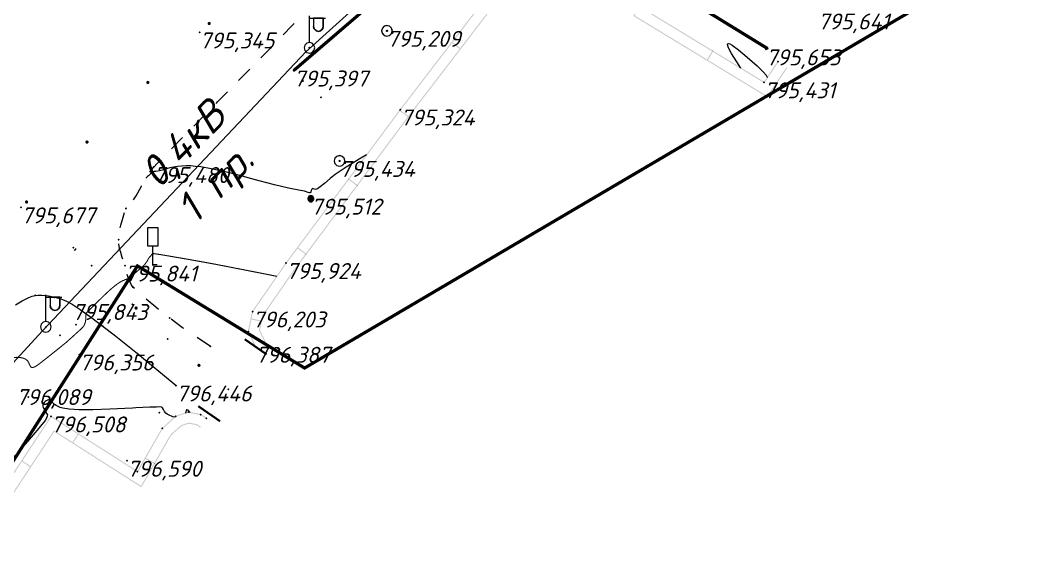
# Model space of a CAD drawing. Header units: metres. Extents: x 629572 to 645168, y 4785785 to 4790166.
# Drawn here: x 633729 to 633824.3, y 4787942.5 to 4787992.9 of the extents above; entities that cross this region are included whole.
import ezdxf

# ---------------------------------------------------------------- set-up
doc = ezdxf.new("R2010")
doc.units = ezdxf.units.M
for name, pattern in [('Сплошная', [0]), ('Сплошная_0_50', [0]), ('Штриховая 1.5-1.5', [3, 1.5, -1.5]), ('Штриховая 8-1', [9, 8, -1])]:
    doc.linetypes.add(name, pattern=pattern)
doc.layers.get('0').update_dxf_attribs({"linetype": 'CONTINUOUS'})
for name, color, linetype in [('Ворота', 7, 'CONTINUOUS'), ('Горизонтали', 7, 'CONTINUOUS'), ('Дороги с покрытием (край_ бровка)', 7, 'CONTINUOUS'), ('Дороги с покрытием (осевая линия)', 7, 'CONTINUOUS'), ('Дороги строящиеся (край_ бровка)', 7, 'CONTINUOUS'), ('Дорожн. знаки (прочие)', 7, 'CONTINUOUS'), ('красная линия', 7, 'CONTINUOUS'), ('Нурсултан', 7, 'CONTINUOUS'), ('Ограды каменные и жб (H более 1м) - по краю', 7, 'CONTINUOUS'), ('Оттяжки для опор', 7, 'CONTINUOUS'), ('Проезжие части улиц и тротуаров (без бортового камня)', 7, 'CONTINUOUS'), ('Столбы железобетонные', 7, 'CONTINUOUS'), ('тест', 7, 'CONTINUOUS'), ('Фонарь электр._ на мет.столб', 7, 'CONTINUOUS')]:
    doc.layers.add(name, color=color, linetype=linetype)
doc.layers.add('ЛЭП в.напряж.', color=10, linetype='SIL_KAB_VYSVOLT', lineweight=13)
doc.layers.add('ЛЭП н.напряж.', color=10, linetype='SIL_KAB_NIZVOLT', lineweight=13)
doc.styles.add('ISOCPEUR', font='isocpeui.ttf')
doc.styles.get("Standard").update_dxf_attribs({"font": 'isocpeui.ttf'})
doc.linetypes.add('SIL_KAB_NIZVOLT', pattern='A,1,["<",Standard,S=1.6,R=0,X=-1,Y=-0.8],6,0,1,[">",Standard,S=1.6,R=0,X=-0.8,Y=-0.8],-2,8,-2', length=20)
doc.linetypes.add('SIL_KAB_VYSVOLT', pattern='A,1.5,["<<",Standard,S=1.6,R=0,X=-1.5,Y=-0.8],5,0,1.5,[">>",Standard,S=1.6,R=0,X=-2.14,Y=-0.8],-2,8,-2', length=20)

# ---------------------------------------------------------------- blocks, each defined once
blk = doc.blocks.new('15 - 206.3.а знаки дорожн прочие')
at = {"color": 7, "linetype": 'Continuous', "lineweight": 0, "true_color": 0xffffff, "flags": 128}
blk.add_lwpolyline([(0.5, 3.5), (-0.5, 3.5), (-0.5, 1.8), (0, 1.8), (0.5, 1.8), (0.5, 3.5)], close=True, dxfattribs=at)
at = {"color": 7, "linetype": 'Continuous', "lineweight": 0, "flags": 128}
blk.add_lwpolyline([(0.4, 0), (0, 0), (0, 1.8)], dxfattribs=at)
at = {"color": 7, "style": 'ISOCPEUR', "flags": 1}
for tag in ['X', 'Отметка', 'Имя объекта CREDO-III', 'Код объекта CREDO-III', 'Номер', 'Примечание', 'Y']:
    blk.add_attdef(tag, (0, 0), '', height=2.5, dxfattribs=at)
blk = doc.blocks.new('34 - 110.1.1 фонарь на  метал.столб')
at = {"color": 7, "linetype": 'Continuous', "lineweight": 0, "flags": 128}
for points in [[(0, 0.5), (0, 3)], [(0, 2.8), (1.5, 2.8)], [(0.4, 2.8), (0.4, 2)], [(1.3, 2), (1.266, 1.828), (1.168, 1.682), (1.022, 1.584), (0.85, 1.55), (0.678, 1.584), (0.532, 1.682), (0.434, 1.828), (0.4, 2)], [(1.3, 2.8), (1.3, 2)]]:
    blk.add_lwpolyline(points, dxfattribs=at)
at = {"color": 7, "linetype": 'Continuous', "lineweight": 0, "true_color": 0xffffff, "flags": 128}
blk.add_lwpolyline([(1.3, 2.8), (0.4, 2.8), (0.4, 2), (0.46, 1.775), (0.625, 1.61), (0.85, 1.55), (1.075, 1.61), (1.24, 1.775), (1.3, 2), (1.3, 2.8)], close=True, dxfattribs=at)
at = {"color": 7, "linetype": 'Continuous', "lineweight": 0, "flags": 128}
blk.add_lwpolyline([(0, 0.5), (-0.25, 0.433), (-0.433, 0.25), (-0.5, 0), (-0.433, -0.25), (-0.25, -0.433), (0, -0.5), (0.25, -0.433), (0.433, -0.25), (0.5, 0), (0.433, 0.25), (0.25, 0.433), (0, 0.5)], close=True, dxfattribs=at)
at = {"color": 7, "style": 'ISOCPEUR', "flags": 1}
for tag in ['X', 'Отметка', 'Имя объекта CREDO-III', 'Код объекта CREDO-III', 'Y']:
    blk.add_attdef(tag, (0, 0), '', height=2.5, dxfattribs=at)
blk = doc.blocks.new('26 - 108.1.1 опоры  жб d-1.0')
blk.add_hatch(color=7).paths.add_polyline_path([(0, 0.05), (-0.05, 0), (0, -0.05), (0.05, 0)])
at = {"color": 7, "linetype": 'Continuous', "lineweight": 0, "const_width": 0.1, "flags": 128}
blk.add_lwpolyline([(0, 0.5), (0.191, 0.462), (0.354, 0.354), (0.462, 0.191), (0.5, 0), (0.462, -0.191), (0.354, -0.354), (0.191, -0.462), (0, -0.5), (-0.191, -0.462), (-0.354, -0.354), (-0.462, -0.191), (-0.5, 0), (-0.462, 0.191), (-0.354, 0.354), (-0.191, 0.462), (0, 0.5)], close=True, dxfattribs=at)
at = {"color": 7, "linetype": 'Continuous', "lineweight": 0, "true_color": 0xffffff, "flags": 128}
blk.add_lwpolyline([(0, 0.5), (-0.25, 0.433), (-0.433, 0.25), (-0.5, 0), (-0.433, -0.25), (-0.25, -0.433), (0, -0.5), (0.25, -0.433), (0.433, -0.25), (0.5, 0), (0.433, 0.25), (0.25, 0.433), (0, 0.5)], close=True, dxfattribs=at)
at = {"color": 7, "linetype": 'Continuous', "lineweight": 0, "flags": 128}
for points in [[(0, 0.05), (-0.05, 0), (0, -0.05), (0.05, 0), (0, 0.05)], [(0, 0.05), (0.043, 0.025), (0.043, -0.025), (0, -0.05), (-0.043, -0.025), (-0.043, 0.025), (0, 0.05)]]:
    blk.add_lwpolyline(points, close=True, dxfattribs=at)
at = {"color": 7, "style": 'ISOCPEUR', "flags": 1}
for tag in ['X', 'Высота', 'Отметка(высота) верхнего провода', 'Отметка(высота) нижнего провода', 'Отметка', 'Имя объекта CREDO-III', 'Код объекта CREDO-III', 'Номер', 'Y']:
    blk.add_attdef(tag, (0, 0), '', height=2.5, dxfattribs=at)
blk = doc.blocks.new('20 - 106.1.1 столбы дерев d-0.6')
at = {"true_color": 0xffffff}
blk.add_hatch(color=7, dxfattribs=at).paths.add_polyline_path([(0.295, 0.052), (0.193, 0.23), (0, 0.3), (0, 0.3), (-0.193, 0.23), (-0.295, 0.052), (-0.26, -0.15), (-0.103, -0.282), (0.103, -0.282), (0.26, -0.15)])
at = {"color": 7, "linetype": 'Continuous', "lineweight": 0, "const_width": 0.06, "flags": 128}
blk.add_lwpolyline([(0, 0.3), (0.139, 0.266), (0.247, 0.17), (0.298, 0.036), (0.281, -0.106), (0.199, -0.225), (0.072, -0.291), (-0.072, -0.291), (-0.199, -0.225), (-0.281, -0.106), (-0.298, 0.036), (-0.247, 0.17), (-0.139, 0.266), (0, 0.3)], close=True, dxfattribs=at)
at = {"color": 7, "linetype": 'Continuous', "lineweight": 0, "true_color": 0xffffff, "flags": 128}
blk.add_lwpolyline([(0, 0.3), (-0.193, 0.23), (-0.295, 0.052), (-0.26, -0.15), (-0.103, -0.282), (0.103, -0.282), (0.26, -0.15), (0.295, 0.052), (0.193, 0.23), (0, 0.3)], close=True, dxfattribs=at)
at = {"color": 7, "style": 'ISOCPEUR', "flags": 1}
for tag in ['X', 'Высота', 'Отметка', 'Имя объекта CREDO-III', 'Код объекта CREDO-III', 'Номер', 'Y']:
    blk.add_attdef(tag, (0, 0), '', height=2.5, dxfattribs=at)
blk = doc.blocks.new('736 - 474 Ворота')
at = {"color": 7, "linetype": 'Continuous', "lineweight": 0, "const_width": 0.2, "flags": 128}
blk.add_lwpolyline([(0, 1.25), (0, -1.25)], dxfattribs=at)

msp = doc.modelspace()

# ---------------------------------------------------------------- hatches: boundary and pattern name
at = {"layer": 'Дороги с покрытием (осевая линия)'}
for points in [[(633746.676, 4787992.697), (633746.675, 4787992.692), (633746.631, 4787992.58), (633746.628, 4787992.571), (633746.626, 4787992.566), (633746.629, 4787992.562), (633746.65, 4787992.525), (633746.695, 4787992.45), (633746.697, 4787992.446), (633746.699, 4787992.445), (633746.702, 4787992.445), (633746.723, 4787992.445), (633746.768, 4787992.446), (633746.702, 4787992.445), (633746.831, 4787992.426), (633746.839, 4787992.429), (633746.832, 4787992.436), (633746.839, 4787992.429), (633746.934, 4787992.518), (633746.937, 4787992.526), (633746.928, 4787992.631), (633746.926, 4787992.656), (633746.916, 4787992.655), (633746.916, 4787992.655), (633746.926, 4787992.656), (633746.926, 4787992.659), (633746.926, 4787992.661), (633746.922, 4787992.664), (633746.874, 4787992.686), (633746.862, 4787992.692), (633746.922, 4787992.664), (633746.814, 4787992.736), (633746.81, 4787992.739), (633746.805, 4787992.737), (633746.808, 4787992.728), (633746.808, 4787992.728), (633746.805, 4787992.737), (633746.681, 4787992.698), (633746.684, 4787992.688), (633746.684, 4787992.688), (633746.681, 4787992.698)], [(633740.909, 4787987.149), (633740.907, 4787987.144), (633740.866, 4787987.031), (633740.863, 4787987.022), (633740.861, 4787987.017), (633740.864, 4787987.013), (633740.886, 4787986.977), (633740.931, 4787986.902), (633740.936, 4787986.905), (633740.933, 4787986.903), (633740.931, 4787986.902), (633740.934, 4787986.898), (633740.936, 4787986.898), (633740.939, 4787986.897), (633740.94, 4787986.907), (633740.94, 4787986.907), (633740.939, 4787986.897), (633740.96, 4787986.898), (633740.981, 4787986.898), (633740.939, 4787986.897), (633741.068, 4787986.881), (633741.073, 4787986.88), (633741.076, 4787986.884), (633741.169, 4787986.975), (633741.172, 4787986.983), (633741.162, 4787987.087), (633741.159, 4787987.112), (633741.159, 4787987.115), (633741.159, 4787987.117), (633741.155, 4787987.12), (633741.154, 4787987.118), (633741.149, 4787987.111), (633741.149, 4787987.111), (633741.155, 4787987.12), (633741.046, 4787987.19), (633741.04, 4787987.182), (633741.043, 4787987.186), (633741.046, 4787987.19), (633741.037, 4787987.192), (633741.029, 4787987.187), (633740.978, 4787987.161), (633740.978, 4787987.161), (633741.037, 4787987.192), (633740.914, 4787987.15), (633740.917, 4787987.141), (633740.917, 4787987.141), (633740.914, 4787987.15)], [(633735.196, 4787981.548), (633735.194, 4787981.543), (633735.203, 4787981.54), (633735.203, 4787981.54), (633735.194, 4787981.543), (633735.153, 4787981.43), (633735.15, 4787981.42), (633735.149, 4787981.416), (633735.151, 4787981.412), (633735.173, 4787981.376), (633735.219, 4787981.301), (633735.222, 4787981.297), (633735.224, 4787981.297), (633735.227, 4787981.296), (633735.228, 4787981.306), (633735.228, 4787981.306), (633735.227, 4787981.296), (633735.356, 4787981.281), (633735.361, 4787981.28), (633735.364, 4787981.284), (633735.357, 4787981.291), (633735.364, 4787981.284), (633735.457, 4787981.375), (633735.46, 4787981.383), (633735.45, 4787981.382), (633735.46, 4787981.383), (633735.449, 4787981.488), (633735.446, 4787981.513), (633735.446, 4787981.516), (633735.446, 4787981.517), (633735.442, 4787981.52), (633735.332, 4787981.59), (633735.328, 4787981.593), (633735.323, 4787981.591), (633735.315, 4787981.587), (633735.265, 4787981.561), (633735.265, 4787981.561), (633735.323, 4787981.591), (633735.2, 4787981.549)], [(633729.514, 4787975.914), (633729.513, 4787975.909), (633729.473, 4787975.795), (633729.47, 4787975.786), (633729.471, 4787975.778), (633729.475, 4787975.78), (633729.479, 4787975.783), (633729.471, 4787975.778), (633729.493, 4787975.742), (633729.54, 4787975.667), (633729.548, 4787975.673), (633729.542, 4787975.668), (633729.54, 4787975.667), (633729.543, 4787975.663), (633729.544, 4787975.663), (633729.547, 4787975.663), (633729.677, 4787975.648), (633729.682, 4787975.648), (633729.685, 4787975.651), (633729.777, 4787975.743), (633729.77, 4787975.75), (633729.78, 4787975.751), (633729.768, 4787975.856), (633729.765, 4787975.881), (633729.755, 4787975.88), (633729.755, 4787975.88), (633729.765, 4787975.881), (633729.765, 4787975.884), (633729.765, 4787975.885), (633729.761, 4787975.888), (633729.65, 4787975.957), (633729.645, 4787975.949), (633729.645, 4787975.949), (633729.647, 4787975.953), (633729.65, 4787975.957), (633729.642, 4787975.958), (633729.519, 4787975.915), (633729.522, 4787975.906), (633729.522, 4787975.906), (633729.519, 4787975.915)], [(633734.27, 4787971.491), (633734.264, 4787971.484), (633734.264, 4787971.484), (633734.264, 4787971.484), (633734.264, 4787971.484), (633734.071, 4787971.288), (633734.064, 4787971.281), (633734.057, 4787971.274), (633734.103, 4787971.229), (633734.11, 4787971.236), (633734.103, 4787971.229), (633734.106, 4787971.225), (633734.111, 4787971.226), (633734.215, 4787971.238), (633734.24, 4787971.241), (633734.239, 4787971.251), (633734.24, 4787971.241), (633734.243, 4787971.242), (633734.245, 4787971.242), (633734.248, 4787971.246), (633734.246, 4787971.247), (633734.244, 4787971.248), (633734.248, 4787971.246), (633734.316, 4787971.357), (633734.311, 4787971.36), (633734.311, 4787971.36), (633734.316, 4787971.357), (633734.319, 4787971.361), (633734.317, 4787971.365), (633734.273, 4787971.488), (633734.272, 4787971.492)], [(633740.033, 4787965.936), (633740.032, 4787965.941), (633740.027, 4787965.942), (633739.913, 4787965.981), (633739.904, 4787965.984), (633739.895, 4787965.983), (633739.898, 4787965.979), (633739.901, 4787965.975), (633739.895, 4787965.983), (633739.859, 4787965.961), (633739.786, 4787965.913), (633739.781, 4787965.911), (633739.781, 4787965.909), (633739.781, 4787965.906), (633739.767, 4787965.777), (633739.767, 4787965.772), (633739.77, 4787965.768), (633739.863, 4787965.677), (633739.866, 4787965.674), (633739.871, 4787965.674), (633739.87, 4787965.684), (633739.871, 4787965.674), (633739.975, 4787965.687), (633740, 4787965.69), (633739.999, 4787965.7), (633740, 4787965.69), (633740.003, 4787965.69), (633740.005, 4787965.69), (633740.008, 4787965.694), (633740.028, 4787965.743), (633740.033, 4787965.755), (633740.008, 4787965.694), (633740.076, 4787965.805), (633740.068, 4787965.81), (633740.071, 4787965.808), (633740.076, 4787965.805), (633740.077, 4787965.814), (633740.033, 4787965.936), (633740.024, 4787965.933)], [(633745.93, 4787960.563), (633745.928, 4787960.567), (633745.924, 4787960.568), (633745.921, 4787960.558), (633745.924, 4787960.568), (633745.806, 4787960.597), (633745.797, 4787960.599), (633745.795, 4787960.589), (633745.797, 4787960.599), (633745.792, 4787960.6), (633745.789, 4787960.597), (633745.792, 4787960.593), (633745.795, 4787960.589), (633745.789, 4787960.597), (633745.755, 4787960.571), (633745.686, 4787960.517), (633745.692, 4787960.509), (633745.687, 4787960.516), (633745.686, 4787960.517), (633745.682, 4787960.514), (633745.682, 4787960.513), (633745.682, 4787960.509), (633745.68, 4787960.379), (633745.69, 4787960.379), (633745.68, 4787960.379), (633745.68, 4787960.374), (633745.684, 4787960.371), (633745.785, 4787960.289), (633745.788, 4787960.286), (633745.793, 4787960.287), (633745.896, 4787960.309), (633745.92, 4787960.314), (633745.923, 4787960.315), (633745.925, 4787960.315), (633745.927, 4787960.319), (633745.943, 4787960.37), (633745.947, 4787960.382), (633745.927, 4787960.319), (633745.985, 4787960.436), (633745.987, 4787960.44), (633745.985, 4787960.445), (633745.98, 4787960.452), (633745.949, 4787960.499), (633745.985, 4787960.445)]]:
    msp.add_hatch(color=7, dxfattribs=at).paths.add_polyline_path(points)
at = {"layer": 'Ограды каменные и жб (H более 1м) - по краю'}
for points in [[(633773.133, 4787995.505), (633771.396, 4787993.238), (633769.553, 4787990.834), (633769.593, 4787990.803), (633769.553, 4787990.834), (633769.523, 4787990.794), (633769.562, 4787990.764), (633770.356, 4787990.155), (633770.387, 4787990.195), (633770.356, 4787990.155), (633770.396, 4787990.125), (633770.426, 4787990.165), (633772.269, 4787992.569), (633774.006, 4787994.836), (633775.293, 4787996.514), (633775.213, 4787996.575), (633773.927, 4787994.897), (633772.189, 4787992.63), (633770.377, 4787990.265), (633769.663, 4787990.813), (633771.475, 4787993.177), (633773.212, 4787995.444), (633774.499, 4787997.123), (633774.419, 4787997.184)], [(633792.274, 4787991.145), (633789.833, 4787992.628), (633787.244, 4787994.201), (633787.202, 4787994.227), (633787.176, 4787994.185), (633787.219, 4787994.159), (633787.176, 4787994.185), (633786.656, 4787993.33), (633786.631, 4787993.287), (633786.673, 4787993.261), (633786.699, 4787993.304), (633786.673, 4787993.261), (633789.262, 4787991.688), (633791.702, 4787990.205), (633793.51, 4787989.107), (633793.562, 4787989.192), (633791.754, 4787990.291), (633789.314, 4787991.774), (633786.768, 4787993.321), (633787.235, 4787994.09), (633789.781, 4787992.543), (633792.222, 4787991.06), (633794.029, 4787989.961), (633794.081, 4787990.047)], [(633764.767, 4787984.423), (633764.793, 4787984.458), (633764.792, 4787984.459), (633764.793, 4787984.458), (633764.793, 4787984.458), (633766.578, 4787986.788), (633768.316, 4787989.055), (633769.602, 4787990.733), (633769.523, 4787990.794), (633768.236, 4787989.115), (633766.499, 4787986.849), (633764.713, 4787984.518), (633764.713, 4787984.518), (633764.713, 4787984.518), (633764.657, 4787984.443), (633764.697, 4787984.413), (633764.667, 4787984.373), (633765.47, 4787983.776), (633765.51, 4787983.746), (633765.54, 4787983.786), (633765.591, 4787983.855), (633765.589, 4787983.857), (633765.582, 4787983.862), (633765.511, 4787983.915), (633765.489, 4787983.886)], [(633769.03, 4787988.507), (633767.293, 4787986.24), (633765.511, 4787983.915), (633765.588, 4787983.857), (633765.591, 4787983.855), (633765.591, 4787983.855), (633767.372, 4787986.179), (633769.109, 4787988.446), (633770.396, 4787990.125), (633770.317, 4787990.186)], [(633796.661, 4787988.362), (633798.899, 4787987.002), (633798.94, 4787986.977), (633798.966, 4787987.017), (633799.099, 4787987.213), (633800.279, 4787988.968), (633800.197, 4787989.024), (633799.016, 4787987.269), (633798.91, 4787987.113), (633796.712, 4787988.448), (633794.124, 4787990.021), (633794.098, 4787989.978), (633794.055, 4787990.004), (633793.536, 4787989.15), (633793.51, 4787989.107), (633793.553, 4787989.081), (633793.579, 4787989.124), (633793.553, 4787989.081), (633796.141, 4787987.508), (633798.38, 4787986.148), (633799.236, 4787985.627), (633799.796, 4787986.459), (633799.928, 4787986.655), (633801.109, 4787988.41), (633801.026, 4787988.466), (633799.845, 4787986.711), (633799.713, 4787986.515), (633799.207, 4787985.762), (633798.432, 4787986.233), (633796.193, 4787987.593), (633793.647, 4787989.14), (633794.115, 4787989.909)], [(633794.055, 4787990.004), (633794.098, 4787989.978), (633794.124, 4787990.021), (633794.081, 4787990.047)], [(633763.364, 4787982.706), (633761.659, 4787980.415), (633759.851, 4787977.985), (633759.891, 4787977.956), (633759.861, 4787977.915), (633760.663, 4787977.318), (633760.693, 4787977.358), (633760.733, 4787977.329), (633762.542, 4787979.758), (633764.247, 4787982.049), (633765.51, 4787983.746), (633765.43, 4787983.806), (633764.167, 4787982.109), (633762.461, 4787979.818), (633760.683, 4787977.428), (633759.961, 4787977.966), (633761.74, 4787980.355), (633763.445, 4787982.646), (633764.708, 4787984.343), (633764.627, 4787984.403)], [(633764.657, 4787984.443), (633764.627, 4787984.403), (633764.667, 4787984.373), (633764.697, 4787984.413)], [(633758.558, 4787976.249), (633756.853, 4787973.958), (633755.044, 4787971.528), (633755.015, 4787971.488), (633755.055, 4787971.458), (633755.084, 4787971.498), (633755.055, 4787971.458), (633755.857, 4787970.861), (633755.887, 4787970.901), (633755.927, 4787970.871), (633757.735, 4787973.301), (633759.44, 4787975.592), (633760.703, 4787977.288), (633760.623, 4787977.348), (633759.36, 4787975.652), (633757.655, 4787973.36), (633755.876, 4787970.971), (633755.154, 4787971.508), (633756.933, 4787973.898), (633758.638, 4787976.189), (633759.901, 4787977.886), (633759.821, 4787977.945)], [(633759.861, 4787977.915), (633759.891, 4787977.956), (633759.851, 4787977.985), (633759.821, 4787977.945)], [(633760.663, 4787977.318), (633760.703, 4787977.288), (633760.733, 4787977.329), (633760.693, 4787977.358)], [(633750.886, 4787965.493), (633750.886, 4787965.493), (633750.907, 4787965.484), (633750.908, 4787965.484), (633752.218, 4787967.377), (633753.843, 4787969.725), (633754.056, 4787970.032), (633755.095, 4787971.428), (633755.015, 4787971.488), (633753.975, 4787970.091), (633753.974, 4787970.09), (633753.974, 4787970.089), (633753.761, 4787969.782), (633752.136, 4787967.434), (633750.82, 4787965.532), (633750.814, 4787965.524), (633750.812, 4787965.514), (633750.664, 4787964.813), (633750.654, 4787964.764), (633750.703, 4787964.754), (633751.681, 4787964.547), (633751.73, 4787964.537), (633751.74, 4787964.586), (633751.691, 4787964.596), (633751.74, 4787964.586), (633751.845, 4787965.08), (633753.04, 4787966.808), (633754.666, 4787969.156), (633754.868, 4787969.449), (633755.897, 4787970.831), (633755.817, 4787970.891), (633754.787, 4787969.507), (633754.583, 4787969.213), (633752.958, 4787966.865), (633751.751, 4787965.121), (633751.653, 4787964.655), (633750.772, 4787964.841), (633750.908, 4787965.484)], [(633755.857, 4787970.861), (633755.897, 4787970.831), (633755.927, 4787970.871), (633755.887, 4787970.901)], [(633750.83, 4787962.737), (633751.107, 4787962.162), (633751.127, 4787962.172), (633751.197, 4787962.206), (633750.92, 4787962.78), (633750.514, 4787963.621), (633750.751, 4787964.743), (633750.654, 4787964.764), (633750.413, 4787963.625), (633750.41, 4787963.609), (633750.417, 4787963.593)], [(633751.533, 4787963.745), (633751.515, 4787963.743), (633751.532, 4787963.745), (633751.563, 4787963.748), (633751.73, 4787964.537), (633751.632, 4787964.557), (633751.458, 4787963.736), (633751.731, 4787963.171), (633752.008, 4787962.597), (633752.028, 4787962.606), (633752.098, 4787962.64), (633751.821, 4787963.214), (633751.563, 4787963.748)], [(633730.8, 4787954.019), (633729.136, 4787951.488), (633729.109, 4787951.446), (633729.151, 4787951.419), (633729.178, 4787951.46), (633729.151, 4787951.419), (633729.986, 4787950.869), (633730.028, 4787950.842), (633730.055, 4787950.884), (633731.72, 4787953.414), (633732.233, 4787954.196), (633733.889, 4787953.139), (633733.943, 4787953.223), (633732.204, 4787954.333), (633731.636, 4787953.469), (633729.999, 4787950.98), (633729.247, 4787951.475), (633730.884, 4787953.964), (633731.94, 4787955.569), (633732.644, 4787955.12), (633734.427, 4787953.982), (633734.481, 4787954.066), (633732.698, 4787955.204), (633731.952, 4787955.68), (633731.91, 4787955.707), (633731.883, 4787955.665)], [(633742.329, 4787954.323), (633742.421, 4787954.483), (633742.416, 4787954.487), (633742.414, 4787954.489), (633742.382, 4787954.515), (633742.416, 4787954.488), (633742.421, 4787954.483), (633742.421, 4787954.483), (633743.678, 4787955.615), (633744.574, 4787955.909), (633744.828, 4787955.992), (633744.828, 4787956.003), (633744.828, 4787955.993), (633744.828, 4787955.992), (633745.973, 4787955.765), (633745.992, 4787955.812), (633745.973, 4787955.766), (633745.973, 4787955.765), (633746.501, 4787955.414), (633746.557, 4787955.498), (633746.02, 4787955.854), (633746.011, 4787955.859), (633746.002, 4787955.861), (633744.835, 4787956.093), (633744.822, 4787956.096), (633744.809, 4787956.092), (633744.542, 4787956.004), (633743.636, 4787955.707), (633743.626, 4787955.703), (633743.619, 4787955.696), (633742.349, 4787954.552), (633742.343, 4787954.547), (633742.339, 4787954.54), (633742.243, 4787954.372), (633740.734, 4787951.746), (633740.71, 4787951.702), (633740.753, 4787951.677), (633741.62, 4787951.179), (633741.645, 4787951.223), (633741.688, 4787951.198), (633743.196, 4787953.825), (633743.209, 4787953.847), (633743.208, 4787953.848), (633743.145, 4787953.899), (633743.13, 4787953.911), (633743.11, 4787953.875), (633741.627, 4787951.291), (633740.846, 4787951.739)], [(633743.199, 4787953.855), (633743.204, 4787953.851), (633743.209, 4787953.847), (633744.19, 4787954.73), (633744.163, 4787954.777), (633744.178, 4787954.751), (633744.19, 4787954.73), (633744.886, 4787954.959), (633744.891, 4787954.96), (633745.584, 4787954.823), (633745.607, 4787954.877), (633745.607, 4787954.877), (633745.596, 4787954.852), (633745.584, 4787954.823), (633745.949, 4787954.581), (633746.004, 4787954.664), (633745.623, 4787954.917), (633745.615, 4787954.897), (633745.611, 4787954.888), (633745.613, 4787954.893), (633745.623, 4787954.917), (633744.884, 4787955.064), (633744.885, 4787955.057), (633744.889, 4787954.987), (633744.89, 4787954.977), (633744.89, 4787954.971), (633744.885, 4787955.054), (633744.884, 4787955.064), (633744.854, 4787955.054), (633744.139, 4787954.819), (633744.152, 4787954.796), (633744.16, 4787954.783), (633744.16, 4787954.783), (633744.154, 4787954.793), (633744.139, 4787954.819), (633743.13, 4787953.911), (633743.133, 4787953.909)], [(633739.484, 4787950.873), (633737.077, 4787952.41), (633734.523, 4787954.039), (633734.496, 4787953.997), (633734.523, 4787954.039), (633734.481, 4787954.066), (633734.454, 4787954.024), (633733.916, 4787953.181), (633733.889, 4787953.139), (633733.931, 4787953.112), (633733.958, 4787953.154), (633733.931, 4787953.112), (633736.485, 4787951.483), (633738.892, 4787949.946), (633739.485, 4787949.568), (633740.413, 4787948.976), (633740.961, 4787949.93), (633741.664, 4787951.155), (633741.577, 4787951.204), (633740.874, 4787949.98), (633740.378, 4787949.117), (633739.539, 4787949.652), (633738.946, 4787950.031), (633736.539, 4787951.567), (633734.027, 4787953.169), (633734.512, 4787953.928), (633737.023, 4787952.326), (633739.43, 4787950.789), (633740.023, 4787950.411), (633740.067, 4787950.383), (633740.093, 4787950.428), (633740.796, 4787951.652), (633740.71, 4787951.702), (633740.033, 4787950.523)], [(633727.947, 4787949.679), (633726.378, 4787947.293), (633724.713, 4787944.762), (633724.755, 4787944.734), (633724.728, 4787944.693), (633725.563, 4787944.143), (633725.605, 4787944.116), (633725.633, 4787944.157), (633727.297, 4787946.688), (633728.866, 4787949.075), (633730.028, 4787950.842), (633729.944, 4787950.897), (633728.782, 4787949.129), (633727.213, 4787946.743), (633725.576, 4787944.254), (633724.824, 4787944.749), (633726.461, 4787947.238), (633728.03, 4787949.624), (633729.192, 4787951.391), (633729.109, 4787951.446)], [(633741.62, 4787951.179), (633741.664, 4787951.155), (633741.688, 4787951.198), (633741.645, 4787951.223)]]:
    msp.add_hatch(color=7, dxfattribs=at).paths.add_polyline_path(points)

# ---------------------------------------------------------------- linework, layer by layer
at = {"layer": 'Горизонтали', "color": 34, "linetype": 'Сплошная', "lineweight": 0, "true_color": 0xa55200, "flags": 128}
for points, elevation in [([(633796.752, 4787988.366), (633796.365, 4787988.965), (633795.864, 4787989.766), (633795.576, 4787990.304), (633795.503, 4787990.49), (633795.478, 4787990.619), (633795.503, 4787990.69), (633795.576, 4787990.703), (633795.714, 4787990.653), (633795.916, 4787990.535), (633796.509, 4787990.102), (633797.342, 4787989.41), (633798.263, 4787988.587), (633798.85, 4787988.017), (633799.109, 4787987.72), (633799.191, 4787987.589), (633799.219, 4787987.532), (633799.221, 4787987.529), (633799.232, 4787987.507), (633799.233, 4787987.504), (633799.234, 4787987.503)], 795.5), ([(633761.581, 4787980.226), (633761.041, 4787979.91), (633759.642, 4787979.062), (633759.087, 4787978.698), (633758.619, 4787978.367), (633758.156, 4787978.008), (633757.615, 4787977.551), (633757.211, 4787977.212), (633756.976, 4787977.049), (633756.863, 4787977.001), (633756.76, 4787976.982), (633756.667, 4787976.993), (633756.57, 4787977.035), (633756.485, 4787977.057), (633756.438, 4787977.004), (633756.381, 4787976.869), (633756.328, 4787976.739), (633756.284, 4787976.674), (633756.215, 4787976.653), (633756.083, 4787976.697), (633755.736, 4787976.812), (633755.372, 4787976.879), (633754.248, 4787977.092), (633752.921, 4787977.412), (633751.468, 4787977.802), (633749.554, 4787978.316), (633748.149, 4787978.666), (633746.962, 4787978.925), (633745.993, 4787979.091), (633745.508, 4787979.148), (633745.047, 4787979.181), (633744.61, 4787979.19), (633744.195, 4787979.176), (633743.81, 4787979.139), (633743.441, 4787979.078), (633743.087, 4787978.995), (633742.685, 4787978.875), (633742.54, 4787978.83), (633742.126, 4787978.724), (633741.76, 4787978.678), (633741.626, 4787978.664), (633741.452, 4787978.601), (633741.274, 4787978.459), (633741.081, 4787978.267), (633741.003, 4787978.187), (633740.943, 4787978.129), (633740.901, 4787978.091), (633740.874, 4787978.068), (633740.866, 4787978.061), (633740.86, 4787978.056), (633740.856, 4787978.052), (633740.855, 4787978.052), (633740.855, 4787978.051)], 795.5), ([(633743.542, 4787955.56), (633743.381, 4787955.616), (633742.978, 4787955.782), (633742.831, 4787955.866), (633742.717, 4787955.954), (633742.6, 4787956.089), (633742.491, 4787956.283), (633742.392, 4787956.45), (633742.334, 4787956.498), (633742.264, 4787956.527), (633742.071, 4787956.535), (633742.07, 4787956.534), (633741.829, 4787956.527), (633741.821, 4787956.527), (633741.219, 4787956.513), (633739.896, 4787956.445), (633739.586, 4787956.428), (633737.467, 4787956.318), (633735.863, 4787956.269), (633734.577, 4787956.272), (633733.628, 4787956.33), (633733.043, 4787956.426), (633732.799, 4787956.492), (633732.586, 4787956.57), (633732.408, 4787956.659), (633732.257, 4787956.761), (633732.132, 4787956.875), (633732.014, 4787957.022), (633731.885, 4787957.161), (633731.803, 4787957.192), (633731.702, 4787957.194), (633731.59, 4787957.166), (633731.474, 4787957.112), (633731.364, 4787957.035), (633731.272, 4787956.943), (633731.205, 4787956.843), (633731.167, 4787956.742), (633731.16, 4787956.612), (633731.198, 4787956.466), (633731.277, 4787956.304), (633731.418, 4787956.089), (633731.543, 4787955.897), (633731.588, 4787955.78), (633731.576, 4787955.657), (633731.503, 4787955.492), (633731.362, 4787955.269), (633730.795, 4787954.542), (633729.72, 4787953.278), (633727.47, 4787950.707), (633723.941, 4787946.67), (633721.684, 4787944.023), (633720.452, 4787942.51), (633719.431, 4787941.177), (633718.526, 4787939.904), (633717.364, 4787938.167), (633717.116, 4787937.791), (633715.563, 4787935.463), (633714.183, 4787933.433), (633713.007, 4787931.745), (633712.045, 4787930.416), (633711.531, 4787929.738), (633711.076, 4787929.17), (633710.667, 4787928.694), (633710.289, 4787928.295), (633709.935, 4787927.963), (633709.59, 4787927.684), (633709.242, 4787927.449), (633708.873, 4787927.246), (633708.504, 4787927.081), (633708.126, 4787926.947), (633707.748, 4787926.847), (633707.377, 4787926.783), (633707.023, 4787926.756), (633706.689, 4787926.767), (633706.382, 4787926.816), (633706.104, 4787926.901), (633705.899, 4787926.997), (633705.702, 4787927.121), (633705.514, 4787927.274), (633705.334, 4787927.454), (633705.163, 4787927.66), (633705, 4787927.895), (633704.682, 4787928.469), (633704.533, 4787928.791), (633704.439, 4787929.042), (633704.381, 4787929.268), (633704.346, 4787929.526), (633704.322, 4787929.906), (633704.311, 4787930.293), (633704.307, 4787930.603), (633704.305, 4787930.774), (633704.304, 4787930.828), (633704.304, 4787930.836), (633704.304, 4787930.845)], 796.5), ([(633745.004, 4787956.008), (633744.946, 4787956.075), (633744.799, 4787956.225), (633744.7, 4787956.268), (633744.664, 4787956.251), (633744.633, 4787956.207), (633744.585, 4787956.035), (633744.575, 4787955.983), (633744.571, 4787955.966), (633744.571, 4787955.963), (633744.57, 4787955.96)], 796.5)]:
    msp.add_lwpolyline(points, dxfattribs=dict(at, elevation=elevation))
at = {"layer": 'Горизонтали', "color": 34, "linetype": 'Сплошная', "lineweight": 0, "const_width": 0.1, "elevation": 796, "flags": 128}
for points in [[(633753.149, 4787968.809), (633752.193, 4787969.002), (633747.384, 4787969.943), (633744.94, 4787970.386), (633742.485, 4787970.807), (633741.675, 4787970.935), (633741.47, 4787970.948), (633741.433, 4787970.909), (633741.39, 4787970.856), (633741.37, 4787970.829), (633741.321, 4787970.765), (633741.27, 4787970.704), (633741.239, 4787970.672), (633741.237, 4787970.67), (633741.195, 4787970.626), (633741.099, 4787970.507), (633741.041, 4787970.412), (633741.006, 4787970.334), (633740.999, 4787970.315), (633740.979, 4787970.267), (633740.949, 4787970.227), (633740.941, 4787970.218), (633740.896, 4787970.16), (633740.832, 4787970.063), (633740.831, 4787970.061), (633740.738, 4787969.936), (633740.6, 4787969.793), (633739.944, 4787969.222), (633739.336, 4787968.71), (633739.216, 4787968.609)], [(633739.216, 4787968.609), (633739.185, 4787968.599), (633739.005, 4787968.542), (633738.595, 4787968.363), (633738.352, 4787968.225), (633738.105, 4787968.058), (633737.536, 4787967.597), (633736.816, 4787966.925), (633735.797, 4787965.915), (633735.238, 4787965.35), (633735.207, 4787965.318), (633735.196, 4787965.307), (633735.195, 4787965.305)], [(633735.195, 4787965.305), (633735.199, 4787965.12), (633735.199, 4787964.858), (633735.178, 4787964.637), (633735.136, 4787964.44), (633735.072, 4787964.271), (633734.986, 4787964.124), (633734.868, 4787963.976), (633734.479, 4787963.613), (633734.341, 4787963.493), (633733.985, 4787963.167), (633733.315, 4787962.566), (633732.471, 4787961.886), (633731.766, 4787961.326), (633731.549, 4787961.15), (633730.696, 4787960.485), (633730.43, 4787960.319), (633730.238, 4787960.241), (633730.131, 4787960.237), (633730.046, 4787960.28), (633729.977, 4787960.37), (633729.901, 4787960.535), (633729.817, 4787960.721), (633729.734, 4787960.85), (633729.628, 4787960.957), (633729.498, 4787961.043), (633729.341, 4787961.11), (633729.155, 4787961.157), (633728.94, 4787961.185), (633728.695, 4787961.195), (633728.11, 4787961.158), (633727.538, 4787961.073), (633726.829, 4787960.937), (633724.97, 4787960.501), (633724.457, 4787960.373), (633724.3, 4787960.334), (633724.268, 4787960.326), (633724.242, 4787960.319), (633724.241, 4787960.319)]]:
    msp.add_lwpolyline(points, dxfattribs=at)
at = {"layer": 'Дороги с покрытием (край_ бровка)', "color": 251, "linetype": 'Сплошная', "lineweight": 0, "true_color": 0x636466, "flags": 128}
msp.add_lwpolyline([(633728.578, 4787966.144), (633728.578, 4787966.144), (633729.214, 4787966.516), (633729.838, 4787966.827), (633730.152, 4787966.945), (633730.438, 4787967.018), (633730.726, 4787967.052), (633731.049, 4787967.051), (633731.347, 4787967.023), (633731.68, 4787966.971), (633732.278, 4787966.842), (633732.842, 4787966.685), (633733.393, 4787966.475), (633733.912, 4787966.206), (633734.675, 4787965.686), (633735.753, 4787964.897), (633736.821, 4787964.095), (633737.849, 4787963.307), (633738.959, 4787962.437), (633740.061, 4787961.555), (633741.189, 4787960.63), (633742.408, 4787959.612), (633743.673, 4787958.547), (633743.673, 4787958.547)], dxfattribs=at)
at = {"layer": 'Дороги строящиеся (край_ бровка)', "color": 7, "linetype": 'Штриховая 8-1', "lineweight": 0, "const_width": 0.3, "flags": 128}
msp.add_lwpolyline([(633754.725, 4787988.153), (633760.329, 4787992.968), (633764.984, 4787996.965), (633767.738, 4787999.323), (633769.481, 4788000.787), (633771.234, 4788002.239), (633772.247, 4788003.067), (633772.268, 4788003.083), (633772.646, 4788003.378), (633773.062, 4788003.665), (633773.503, 4788003.895), (633774.078, 4788004.091), (633774.741, 4788004.255), (633775.041, 4788004.308), (633775.264, 4788004.327), (633775.448, 4788004.314), (633775.645, 4788004.27), (633776.021, 4788004.121), (633776.379, 4788003.931), (633778.512, 4788002.691), (633782.79, 4788000.188), (633787.055, 4787997.662), (633790.827, 4787995.381), (633794.949, 4787992.861), (633799.246, 4787990.221), (633799.246, 4787990.221)], dxfattribs=at)
at = {"layer": 'красная линия', "color": 1, "linetype": 'Сплошная_0_50', "lineweight": 0, "true_color": 0xff0000, "const_width": 0.3, "elevation": 794.579, "flags": 128}
msp.add_lwpolyline([(635320.137, 4788059.506), (634985.355, 4788102.587), (634940.044, 4788116.908), (634898.849, 4788132.114), (634827.353, 4788142.613), (634829.041, 4788150.889), (634803.75, 4788153.197), (634741.75, 4788165.398), (634643.038, 4788172.889), (634637.145, 4788183.115), (634482.541, 4788213.707), (634442.553, 4788220.511), (634430.34, 4788211.192), (634409.151, 4788208.211), (634377.252, 4788213.601), (634364.752, 4788234.811), (634327.948, 4788241.586), (634037.251, 4788125.906), (633755.75, 4787960.189), (633740.048, 4787969.79), (633706.25, 4787916.702), (633678.555, 4787933.292), (633731.66, 4788017.386), (633754.949, 4788053.689), (633734.646, 4788065.299), (633749.642, 4788090.416), (633730.852, 4788097.487), (633705.25, 4788109.889), (633734.851, 4788214.392), (633702.738, 4788216.909), (633716.652, 4788255.713), (633682.838, 4788267.798), (633706.754, 4788323.81), (633460.25, 4788373.303), (633402.451, 4788382.295), (633380.345, 4788382.293), (633352.451, 4788386.192), (633331.041, 4788408.309), (633256.053, 4788419.898), (633167.836, 4788431.414), (633120.156, 4788439.093), (633026.641, 4788457.114), (632680.743, 4788510.71), (632641.247, 4788516.793)], dxfattribs=at)
at = {"layer": 'ЛЭП н.напряж.', "lineweight": 13}
msp.add_lwpolyline([(633690.408, 4787911.536), (633703.379, 4787931.424), (633715.894, 4787947.103), (633731.111, 4787963.693), (633755.856, 4787989.925), (633781.195, 4788012.8), (633804.674, 4788034.266)], dxfattribs=at)
at = {"layer": 'Нурсултан', "color": 7}
for p in [(633763.491, 4787991.884, 8.532), (633745.885, 4787991.73, 8.668), (633752.584, 4787990.298, 8.586), (633756.199, 4787990.289, -786.677), (633799.094, 4787990.144, 8.976), (633799.246, 4787990.221, 8.826), (633754.725, 4787988.153, 8.72), (633800.238, 4787988.996, 9.051), (633755.608, 4787987.168, 8.406), (633798.925, 4787987.045, 8.754), (633757.286, 4787985.651, 8.736), (633764.753, 4787984.488, 8.647), (633759.037, 4787979.655, 8.757), (633741.575, 4787979.077, 8.803), (633756.339, 4787976.109, 8.835), (633729.121, 4787975.292, 9), (633738.956, 4787975.194, 8.878), (633738.268, 4787972.261, 8.956), (633734.016, 4787971.518, 8.946), (633754.015, 4787970.061, 9.247), (633735.752, 4787969.82, 9.032), (633738.868, 4787969.818, 9.164), (633741.498, 4787969.883, 9.391), (633739.655, 4787967.772, 9.443), (633730.438, 4787967.018, 9.123), (633732.278, 4787966.842, 9.107), (633739.555, 4787966.185, 9.581), (633750.861, 4787965.504, 9.526), (633734.267, 4787964.257, 9.201), (633743.067, 4787964.879, 9.631), (633731.449, 4787964.061, 9.224), (633736.821, 4787964.095, 9.528), (633750.462, 4787963.615, 9.701), (633732.78, 4787963.278, 9.121), (633742.883, 4787962.911, 9.676), (633734.578, 4787961.458, 9.679), (633740.061, 4787961.555, 9.668), (633746.902, 4787962.215, 9.708), (633751.152, 4787962.184, 9.71), (633743.673, 4787958.547, 9.769), (633748.584, 4787958.195, 9.787), (633729.797, 4787957.467, 9.747), (633731.362, 4787956.373, 9.866), (633742.089, 4787956.009, 9.838), (633743.652, 4787955.659, 9.79), (633744.825, 4787956.044, 9.832), (633745.992, 4787955.812, 9.772), (633746.79, 4787955.893, 9.814), (633731.925, 4787955.638, 9.831), (633746.529, 4787955.456, 9.746), (633742.382, 4787954.515, 10.189), (633739.071, 4787951.472, 9.913), (633740.05, 4787950.453, 10.17)]:
    msp.add_point(p, dxfattribs=at)
at = {"layer": 'Проезжие части улиц и тротуаров (без бортового камня)', "linetype": 'Штриховая 1.5-1.5', "lineweight": 0, "flags": 128}
msp.add_lwpolyline([(633746.902, 4787962.215), (633745.581, 4787963.095), (633744.292, 4787963.981), (633743.067, 4787964.879), (633741.759, 4787965.912), (633740.482, 4787966.983), (633739.97, 4787967.447), (633739.655, 4787967.772), (633739.46, 4787968.049), (633739.294, 4787968.388), (633739.181, 4787968.7), (633739.065, 4787969.098), (633739.012, 4787969.3), (633738.868, 4787969.818), (633738.708, 4787970.301), (633738.614, 4787970.58), (633738.47, 4787971.038), (633738.37, 4787971.42), (633738.29, 4787971.866), (633738.268, 4787972.261), (633738.298, 4787972.673), (633738.377, 4787973.149), (633738.483, 4787973.609), (633738.631, 4787974.144), (633738.956, 4787975.194), (633738.956, 4787975.194), (633739.208, 4787975.425), (633739.45, 4787975.694), (633739.685, 4787976.005), (633739.923, 4787976.371), (633740.433, 4787977.289), (633740.692, 4787977.77), (633741.143, 4787978.518), (633741.357, 4787978.816), (633741.575, 4787979.077), (633742.514, 4787980.062), (633744.468, 4787982.056), (633747.602, 4787985.23), (633749.111, 4787986.758), (633752.584, 4787990.298), (633753.438, 4787991.187), (633754.566, 4787992.362), (633755.639, 4787993.498), (633756.517, 4787994.455), (633757.437, 4787995.506), (633758.183, 4787996.422), (633758.486, 4787996.834), (633758.789, 4787997.291), (633759.1, 4787997.805), (633759.444, 4787998.416), (633759.81, 4787999.094), (633760.587, 4788000.499), (633760.935, 4788001.059), (633761.274, 4788001.55), (633761.617, 4788001.988), (633761.969, 4788002.382), (633763.383, 4788003.789), (633765.518, 4788005.841), (633768.521, 4788008.657), (633771.457, 4788011.339), (633773.192, 4788012.886), (633774.8, 4788014.288), (633776.267, 4788015.533), (633777.584, 4788016.613), (633782.542, 4788020.502), (633792.124, 4788027.924), (633802.987, 4788036.3), (633814.351, 4788045.036), (633823.705, 4788052.202), (633828.632, 4788055.943), (633829.847, 4788056.836), (633831.15, 4788057.767), (633834.032, 4788059.755), (633836.619, 4788061.477), (633839.562, 4788063.386), (633843.399, 4788065.829), (633844.508, 4788066.533), (633846.644, 4788067.87), (633848.959, 4788069.282), (633853.46, 4788071.949), (633857.028, 4788074.026), (633857.983, 4788074.581), (633859.082, 4788075.22), (633865.094, 4788078.71), (633874.997, 4788084.412), (633880.133, 4788087.327), (633884.113, 4788089.544), (633887.959, 4788091.622), (633892.703, 4788094.125), (633901.35, 4788098.601), (633906.854, 4788101.411), (633906.967, 4788101.468), (633908.435, 4788102.202), (633910.059, 4788102.99), (633913.177, 4788104.458), (633913.992, 4788104.838), (633916.3, 4788105.916), (633917.818, 4788106.63), (633923.307, 4788109.211), (633934.332, 4788114.381), (633943.737, 4788118.752), (633950.662, 4788121.885), (633957.608, 4788124.971), (633963.982, 4788127.777), (633969.881, 4788130.342), (633974.659, 4788132.397), (633975.791, 4788132.883), (633981.698, 4788135.43), (633986.011, 4788137.299), (633991.871, 4788139.839), (634005.81, 4788145.888), (634016.345, 4788150.488), (634019.313, 4788151.813), (634022.768, 4788153.382), (634026.348, 4788155.025), (634029.171, 4788156.321), (634032.654, 4788157.907), (634035.59, 4788159.224), (634042.502, 4788162.257), (634048.823, 4788164.998), (634049.982, 4788165.5), (634057.459, 4788168.748), (634062.398, 4788170.904), (634066.474, 4788172.683), (634076.342, 4788176.997), (634083.151, 4788180), (634087.114, 4788181.816), (634091.054, 4788183.682), (634094.982, 4788185.573), (634101.512, 4788188.756), (634109.976, 4788192.904), (634113.069, 4788194.422), (634115.465, 4788195.597), (634117.821, 4788196.775), (634117.916, 4788196.822), (634120.177, 4788197.954), (634121.429, 4788198.56), (634122.556, 4788199.083), (634126.335, 4788200.719), (634127.455, 4788201.197), (634131.76, 4788203.039), (634134.768, 4788204.346), (634137.161, 4788205.413), (634139.515, 4788206.499), (634142.55, 4788207.931), (634145.501, 4788209.337), (634148.617, 4788210.822), (634151.954, 4788212.397), (634154.703, 4788213.671), (634162.386, 4788217.168), (634171.591, 4788221.311), (634175.962, 4788223.247), (634179.181, 4788224.643), (634182.067, 4788225.848), (634185.376, 4788227.185), (634188.432, 4788228.391), (634191.616, 4788229.622), (634196.592, 4788231.496), (634198.558, 4788232.195), (634200.963, 4788233.008), (634205.365, 4788234.433), (634206.576, 4788234.817), (634208.461, 4788235.419), (634210.645, 4788236.125), (634212.834, 4788236.819), (634214.466, 4788237.317), (634215.643, 4788237.625), (634216.508, 4788237.827), (634216.828, 4788237.9), (634218.011, 4788238.188), (634219.052, 4788238.455), (634220.325, 4788238.781), (634223.996, 4788239.743), (634226.023, 4788240.299), (634227.647, 4788240.77), (634229.315, 4788241.288), (634231.552, 4788242.009), (634235.294, 4788243.241), (634236.324, 4788243.581), (634241.099, 4788245.141), (634244.798, 4788246.335), (634246.898, 4788247.014), (634254.277, 4788249.382), (634258.281, 4788250.643), (634261.675, 4788251.689), (634264.157, 4788252.464), (634267.598, 4788253.582), (634268.712, 4788253.947), (634272.764, 4788255.245), (634275.958, 4788256.201), (634277.94, 4788256.746), (634279.804, 4788257.215), (634281.576, 4788257.614), (634283.273, 4788257.947), (634285.16, 4788258.275), (634287.019, 4788258.569), (634288.852, 4788258.83), (634290.659, 4788259.059), (634292.573, 4788259.268), (634294.457, 4788259.438), (634296.312, 4788259.571), (634298.137, 4788259.666), (634300.051, 4788259.725), (634301.931, 4788259.74), (634303.777, 4788259.713), (634305.591, 4788259.642)], dxfattribs=at)
at = {"layer": 'тест', "color": 7}
for p in [(633763.491, 4787991.884, 795.209), (633799.094, 4787990.144, 795.653), (633800.238, 4787988.996, 795.728), (633798.925, 4787987.045, 795.431), (633764.753, 4787984.488, 795.324), (633759.037, 4787979.655, 795.434), (633756.339, 4787976.109, 795.512), (633738.956, 4787975.194, 795.555), (633738.268, 4787972.261, 795.633), (633754.015, 4787970.061, 795.924), (633738.868, 4787969.818, 795.841), (633739.655, 4787967.772, 796.12), (633750.861, 4787965.504, 796.203), (633743.067, 4787964.879, 796.308), (633750.462, 4787963.615, 796.378), (633746.902, 4787962.215, 796.385), (633751.152, 4787962.184, 796.387)]:
    msp.add_point(p, dxfattribs=at)

# ---------------------------------------------------------------- block references
at = {"layer": 'Ворота', "color": 7, "linetype": 'Continuous', "rotation": 55.263664}
for p in [(633751.152, 4787962.184), (633746.79, 4787955.893)]:
    msp.add_blockref('736 - 474 Ворота', p, dxfattribs=at)
at = {"layer": 'Дорожн. знаки (прочие)', "color": 7, "linetype": 'Continuous'}
msp.add_blockref('15 - 206.3.а знаки дорожн прочие', (633741.498, 4787969.883), dxfattribs=at)
at = {"layer": 'Оттяжки для опор', "color": 7, "linetype": 'Continuous'}
msp.add_blockref('20 - 106.1.1 столбы дерев d-0.6', (633756.339, 4787976.109), dxfattribs=at)
at = {"layer": 'Столбы железобетонные', "color": 7, "linetype": 'Continuous'}
for p in [(633763.491, 4787991.884), (633759.037, 4787979.655)]:
    msp.add_blockref('26 - 108.1.1 опоры  жб d-1.0', p, dxfattribs=at)
at = {"layer": 'Фонарь электр._ на мет.столб', "color": 7, "linetype": 'Continuous'}
for p in [(633756.199, 4787990.289), (633731.449, 4787964.061)]:
    msp.add_blockref('34 - 110.1.1 фонарь на  метал.столб', p, dxfattribs=at)

# ---------------------------------------------------------------- texts
at = {"layer": 'ЛЭП в.напряж.', "color": 1, "insert": (633745.99, 4787973.043), "char_height": 2.8505, "attachment_point": 7, "rotation": 45.70363, "style": 'ISOCPEUR'}
msp.add_mtext('0,4кВ\\P1 пр.', dxfattribs=at)
at = {"layer": 'Нурсултан', "color": 251, "char_height": 1.5, "attachment_point": 1, "style": 'ISOCPEUR'}
for s, insert in [('795,641', (633803.973, 4787993.513, 8.964)), ('795,209', (633763.491, 4787991.884, 8.532)), ('795,345', (633745.885, 4787991.73, 8.668)), ('795,653', (633799.094, 4787990.144, 8.976)), ('795,397', (633754.725, 4787988.153, 8.72)), ('795,431', (633798.925, 4787987.045, 8.754)), ('795,324', (633764.753, 4787984.488, 8.647)), ('795,434', (633759.037, 4787979.655, 8.757)), ('795,480', (633741.575, 4787979.077, 8.803)), ('795,512', (633756.339, 4787976.109, 8.835)), ('795,677', (633729.121, 4787975.292, 9)), ('795,924', (633754.015, 4787970.061, 9.247)), ('795,841', (633738.868, 4787969.818, 9.164)), ('795,843', (633733.912, 4787966.206, 9.166)), ('796,203', (633750.861, 4787965.504, 9.526)), ('796,356', (633734.578, 4787961.458, 9.679)), ('796,387', (633751.152, 4787962.184, 9.71)), ('796,446', (633743.673, 4787958.547, 9.769)), ('796,089', (633728.637, 4787958.208, 9.412)), ('796,508', (633731.925, 4787955.638, 9.831)), ('796,590', (633739.071, 4787951.472, 9.913))]:
    msp.add_mtext(s, dxfattribs=dict(at, insert=insert))

doc.saveas('drawing.dxf')
